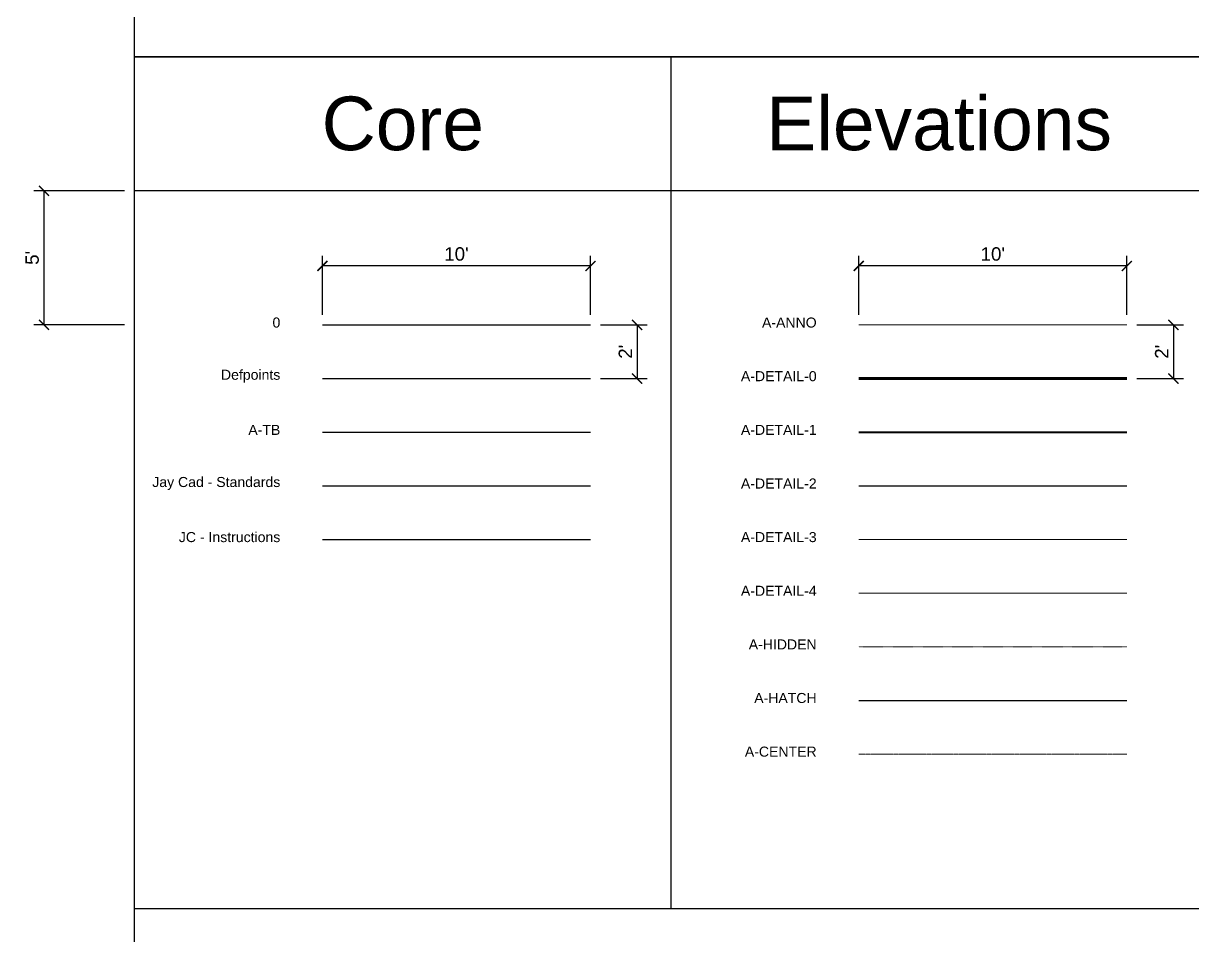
# Model space of a CAD drawing. Header units: inches. Extents: x -2078 to 106214, y -964 to 6385.
# Drawn here: x -1130 to -607, y 943 to 1351 of the extents above; entities that cross this region are included whole.
import ezdxf

# ---------------------------------------------------------------- set-up
doc = ezdxf.new("R2010")
doc.units = ezdxf.units.IN
doc.header["$MEASUREMENT"] = 0
doc.linetypes.add('CENTER2', pattern=[1.125, 0.75, -0.125, 0.125, -0.125])
doc.linetypes.add('HIDDEN2', pattern=[0.1875, 0.125, -0.0625])
for name, color, linetype, lineweight in [('A-ANNO', 2, 'Continuous', 5), ('A-CENTER', 2, 'CENTER2', 5), ('A-DETAIL-0', 3, 'Continuous', 80), ('A-DETAIL-1', 4, 'Continuous', 40), ('A-DETAIL-2', 20, 'Continuous', 25), ('A-DETAIL-3', 40, 'Continuous', 15), ('A-DETAIL-4', 191, 'Continuous', 5), ('A-HIDDEN', 2, 'HIDDEN2', 18)]:
    doc.layers.add(name, color=color, linetype=linetype, lineweight=lineweight)
for name, color, linetype in [('A-HATCH', 9, 'Continuous'), ('A-TB', 7, 'Continuous'), ('Jay Cad - Standards', 5, 'Continuous'), ('JC - Instructions', 1, 'Continuous')]:
    doc.layers.add(name, color=color, linetype=linetype)
doc.styles.add('Jay Cad', font='arial.ttf', dxfattribs={"height": 0.125})
doc.dimstyles.new('Jay Cad - DIMS', dxfattribs={"dimtxt": 0.125, "dimasz": 0.09375, "dimexe": 0.09375, "dimexo": 0.09375, "dimgap": 0.046875, "dimtad": 1, "dimdec": 1, "dimzin": 0, "dimdsep": 46, "dimlunit": 4, "dimtxsty": 'Jay Cad', "dimblk": 'ARCHTICK', "dimcen": 0.09, "dimclrd": 1, "dimclre": 1, "dimclrt": 256, "dimadec": 0, "dimazin": 0, "dimtfac": 1, "dimtdec": 1, "dimtofl": 0, "dimtmove": 1, "dimatfit": 3, "dimfxl": 1, "dimtolj": 1, "dimtzin": 0, "dimarcsym": 0})

# ---------------------------------------------------------------- blocks, each defined once
blk = doc.blocks.new('_ArchTick')
at = {"color": 0, "linetype": 'ByBlock', "const_width": 0.15}
blk.add_lwpolyline([(-0.5, -0.5), (0.5, 0.5)], dxfattribs=at)
blk = doc.blocks.new('*D15')
at = {"layer": 'A-ANNO', "color": 1, "lineweight": -2, "transparency": 16777216}
for p, q in [((-996, 1221.04), (-996, 1247.43)), ((-876, 1221.04), (-876, 1247.43)), ((-876, 1242.93), (-996, 1242.93))]:
    blk.add_line(p, q, dxfattribs=at)
at = {"layer": 'Defpoints', "color": 0, "transparency": 16777216}
for p in [(-996, 1242.93), (-996, 1216.54), (-876, 1216.54)]:
    blk.add_point(p, dxfattribs=at)
at = {"layer": 'A-ANNO', "color": 1, "lineweight": -2, "transparency": 16777216, "xscale": 4.5, "yscale": 4.5, "zscale": 4.5, "rotation": 180}
blk.add_blockref('_ArchTick', (-996, 1242.93), dxfattribs=at)
at = {"layer": 'A-ANNO', "color": 1, "lineweight": -2, "transparency": 16777216, "xscale": 4.5, "yscale": 4.5, "zscale": 4.5}
blk.add_blockref('_ArchTick', (-876, 1242.93), dxfattribs=at)
at = {"layer": 'A-ANNO', "transparency": 16777216, "insert": (-936, 1248.25), "char_height": 6, "attachment_point": 5, "style": 'Jay Cad'}
blk.add_mtext("\\A1;10'", dxfattribs=at)
blk = doc.blocks.new('*D16')
at = {"layer": 'A-ANNO', "color": 1, "lineweight": -2, "transparency": 16777216}
for p, q in [((-1084.5, 1276.54), (-1125.06, 1276.54)), ((-1120.56, 1216.54), (-1120.56, 1276.54)), ((-1084.5, 1216.54), (-1125.06, 1216.54))]:
    blk.add_line(p, q, dxfattribs=at)
at = {"layer": 'Defpoints', "color": 0, "transparency": 16777216}
for p in [(-1120.56, 1276.54), (-1080, 1276.54), (-1080, 1216.54)]:
    blk.add_point(p, dxfattribs=at)
at = {"layer": 'A-ANNO', "color": 1, "lineweight": -2, "transparency": 16777216, "xscale": 4.5, "yscale": 4.5, "zscale": 4.5}
for p, rotation in [((-1120.56, 1276.54), 90), ((-1120.56, 1216.54), 270)]:
    blk.add_blockref('_ArchTick', p, dxfattribs=dict(at, rotation=rotation))
at = {"layer": 'A-ANNO', "transparency": 16777216, "insert": (-1125.86, 1246.54), "char_height": 6, "attachment_point": 5, "rotation": 90, "style": 'Jay Cad'}
blk.add_mtext("\\A1;5'", dxfattribs=at)
blk = doc.blocks.new('*D17')
at = {"layer": 'A-ANNO', "color": 1, "lineweight": -2, "transparency": 16777216}
for p, q in [((-871.5, 1216.54), (-850.66, 1216.54)), ((-855.16, 1216.54), (-855.16, 1192.54)), ((-871.5, 1192.54), (-850.66, 1192.54))]:
    blk.add_line(p, q, dxfattribs=at)
at = {"layer": 'Defpoints', "color": 0, "transparency": 16777216}
for p in [(-876, 1216.54), (-876, 1192.54), (-855.16, 1192.54)]:
    blk.add_point(p, dxfattribs=at)
at = {"layer": 'A-ANNO', "color": 1, "lineweight": -2, "transparency": 16777216, "xscale": 4.5, "yscale": 4.5, "zscale": 4.5}
for p, rotation in [((-855.16, 1216.54), 90), ((-855.16, 1192.54), 270)]:
    blk.add_blockref('_ArchTick', p, dxfattribs=dict(at, rotation=rotation))
at = {"layer": 'A-ANNO', "transparency": 16777216, "insert": (-860.42, 1204.54), "char_height": 6, "attachment_point": 5, "rotation": 90, "style": 'Jay Cad'}
blk.add_mtext("\\A1;2'", dxfattribs=at)
blk = doc.blocks.new('*D18')
at = {"layer": 'A-ANNO', "color": 1, "lineweight": -2, "transparency": 16777216}
for p, q in [((-756, 1221.04), (-756, 1247.43)), ((-636, 1221.04), (-636, 1247.43)), ((-636, 1242.93), (-756, 1242.93))]:
    blk.add_line(p, q, dxfattribs=at)
at = {"layer": 'Defpoints', "color": 0, "transparency": 16777216}
for p in [(-756, 1242.93), (-756, 1216.54), (-636, 1216.54)]:
    blk.add_point(p, dxfattribs=at)
at = {"layer": 'A-ANNO', "color": 1, "lineweight": -2, "transparency": 16777216, "xscale": 4.5, "yscale": 4.5, "zscale": 4.5, "rotation": 180}
blk.add_blockref('_ArchTick', (-756, 1242.93), dxfattribs=at)
at = {"layer": 'A-ANNO', "color": 1, "lineweight": -2, "transparency": 16777216, "xscale": 4.5, "yscale": 4.5, "zscale": 4.5}
blk.add_blockref('_ArchTick', (-636, 1242.93), dxfattribs=at)
at = {"layer": 'A-ANNO', "transparency": 16777216, "insert": (-696, 1248.25), "char_height": 6, "attachment_point": 5, "style": 'Jay Cad'}
blk.add_mtext("\\A1;10'", dxfattribs=at)
blk = doc.blocks.new('*D19')
at = {"layer": 'A-ANNO', "color": 1, "lineweight": -2, "transparency": 16777216}
for p, q in [((-631.5, 1216.54), (-610.66, 1216.54)), ((-615.16, 1216.54), (-615.16, 1192.54)), ((-631.5, 1192.54), (-610.66, 1192.54))]:
    blk.add_line(p, q, dxfattribs=at)
at = {"layer": 'Defpoints', "color": 0, "transparency": 16777216}
for p in [(-636, 1216.54), (-636, 1192.54), (-615.16, 1192.54)]:
    blk.add_point(p, dxfattribs=at)
at = {"layer": 'A-ANNO', "color": 1, "lineweight": -2, "transparency": 16777216, "xscale": 4.5, "yscale": 4.5, "zscale": 4.5}
for p, rotation in [((-615.16, 1216.54), 90), ((-615.16, 1192.54), 270)]:
    blk.add_blockref('_ArchTick', p, dxfattribs=dict(at, rotation=rotation))
at = {"layer": 'A-ANNO', "transparency": 16777216, "insert": (-620.42, 1204.54), "char_height": 6, "attachment_point": 5, "rotation": 90, "style": 'Jay Cad'}
blk.add_mtext("\\A1;2'", dxfattribs=at)

msp = doc.modelspace()

# ---------------------------------------------------------------- linework, layer by layer
for p, q in [((-840, 1336.544), (-840, 955.31)), ((-120, 1276.544), (-1080, 1276.544)), ((-996, 1216.544), (-876, 1216.544))]:
    msp.add_line(p, q)
for points in [[(-1080, 1336.544), (-120, 1336.544)], [(-120, 424.576), (-1080, 424.576), (-1080, 1336.544)], [(-600, 955.31), (-1080, 955.31)]]:
    msp.add_lwpolyline(points)
at = {"layer": 'A-ANNO'}
msp.add_line((-756, 1216.544), (-636, 1216.544), dxfattribs=at)
at = {"layer": 'A-CENTER'}
msp.add_line((-756, 1024.544), (-636, 1024.544), dxfattribs=at)
at = {"layer": 'A-DETAIL-0'}
msp.add_line((-756, 1192.544), (-636, 1192.544), dxfattribs=at)
at = {"layer": 'A-DETAIL-1'}
msp.add_line((-756, 1168.544), (-636, 1168.544), dxfattribs=at)
at = {"layer": 'A-DETAIL-2'}
msp.add_line((-756, 1144.544), (-636, 1144.544), dxfattribs=at)
at = {"layer": 'A-DETAIL-3'}
msp.add_line((-756, 1120.544), (-636, 1120.544), dxfattribs=at)
at = {"layer": 'A-DETAIL-4'}
msp.add_line((-756, 1096.544), (-636, 1096.544), dxfattribs=at)
at = {"layer": 'A-HATCH'}
msp.add_line((-756, 1048.544), (-636, 1048.544), dxfattribs=at)
at = {"layer": 'A-HIDDEN'}
msp.add_line((-756, 1072.544), (-636, 1072.544), dxfattribs=at)
at = {"layer": 'A-TB'}
msp.add_line((-996, 1168.544), (-876, 1168.544), dxfattribs=at)
msp.add_lwpolyline([(-120, 1336.544), (-1080, 1336.544), (-1080, 1430.583), (-120, 1430.583)], close=True, dxfattribs=at)
at = {"layer": 'Defpoints'}
msp.add_line((-996, 1192.544), (-876, 1192.544), dxfattribs=at)
at = {"layer": 'Jay Cad - Standards'}
msp.add_line((-996, 1144.544), (-876, 1144.544), dxfattribs=at)
at = {"layer": 'JC - Instructions'}
msp.add_line((-996, 1120.544), (-876, 1120.544), dxfattribs=at)

# ---------------------------------------------------------------- texts
at = {"color": 1, "char_height": 4.5, "attachment_point": 6, "style": 'Jay Cad'}
for s, insert in [('0', (-1014.819, 1217.573)), ('A-ANNO', (-774.819, 1217.573)), ('Defpoints', (-1014.819, 1193.573)), ('A-DETAIL-0', (-774.819, 1193.573)), ('A-TB', (-1014.819, 1169.573)), ('A-DETAIL-1', (-774.819, 1169.573)), ('Jay Cad - Standards', (-1014.819, 1145.573)), ('A-DETAIL-2', (-774.819, 1145.573)), ('JC - Instructions', (-1014.819, 1121.573)), ('A-DETAIL-3', (-774.819, 1121.573)), ('A-DETAIL-4', (-774.819, 1097.573)), ('A-HIDDEN', (-774.819, 1073.573)), ('A-HATCH', (-774.819, 1049.573)), ('A-CENTER', (-774.819, 1025.573))]:
    msp.add_mtext_dynamic_manual_height_columns(s, width=490.46547, gutter_width=30, heights=[0], dxfattribs=dict(at, insert=insert))
at = {"layer": 'A-ANNO', "char_height": 24, "attachment_point": 5, "style": 'Jay Cad'}
for s, insert in [('Core', (-960, 1306.544)), ('Elevations', (-720, 1306.544))]:
    msp.add_mtext_dynamic_manual_height_columns(s, width=490.46547, gutter_width=30, heights=[0], dxfattribs=dict(at, insert=insert))

# ---------------------------------------------------------------- dimensions: what is measured, and where the dimension line sits
at = {"layer": 'A-ANNO'}
for base, p1, p2, picture, middle in [((-1120.558, 1276.544), (-1080, 1216.544), (-1080, 1276.544), '*D16', (-1125.86, 1246.544)), ((-855.16, 1192.544), (-876, 1216.544), (-876, 1192.544), '*D17', (-860.422, 1204.544)), ((-615.16, 1192.544), (-636, 1216.544), (-636, 1192.544), '*D19', (-620.422, 1204.544))]:
    dim = msp.add_linear_dim(base=base, p1=p1, p2=p2, angle=90, dimstyle='Jay Cad - DIMS', dxfattribs=at)
    dim.commit()
    dim.dimension.update_dxf_attribs({"geometry": picture, "text_midpoint": middle})
for base, p1, p2, picture, middle in [((-996, 1242.933), (-876, 1216.544), (-996, 1216.544), '*D15', (-936, 1248.247)), ((-756, 1242.933), (-636, 1216.544), (-756, 1216.544), '*D18', (-696, 1248.247))]:
    dim = msp.add_linear_dim(base=base, p1=p1, p2=p2, dimstyle='Jay Cad - DIMS', dxfattribs=at)
    dim.commit()
    dim.dimension.update_dxf_attribs({"geometry": picture, "text_midpoint": middle})

doc.saveas('drawing.dxf')
